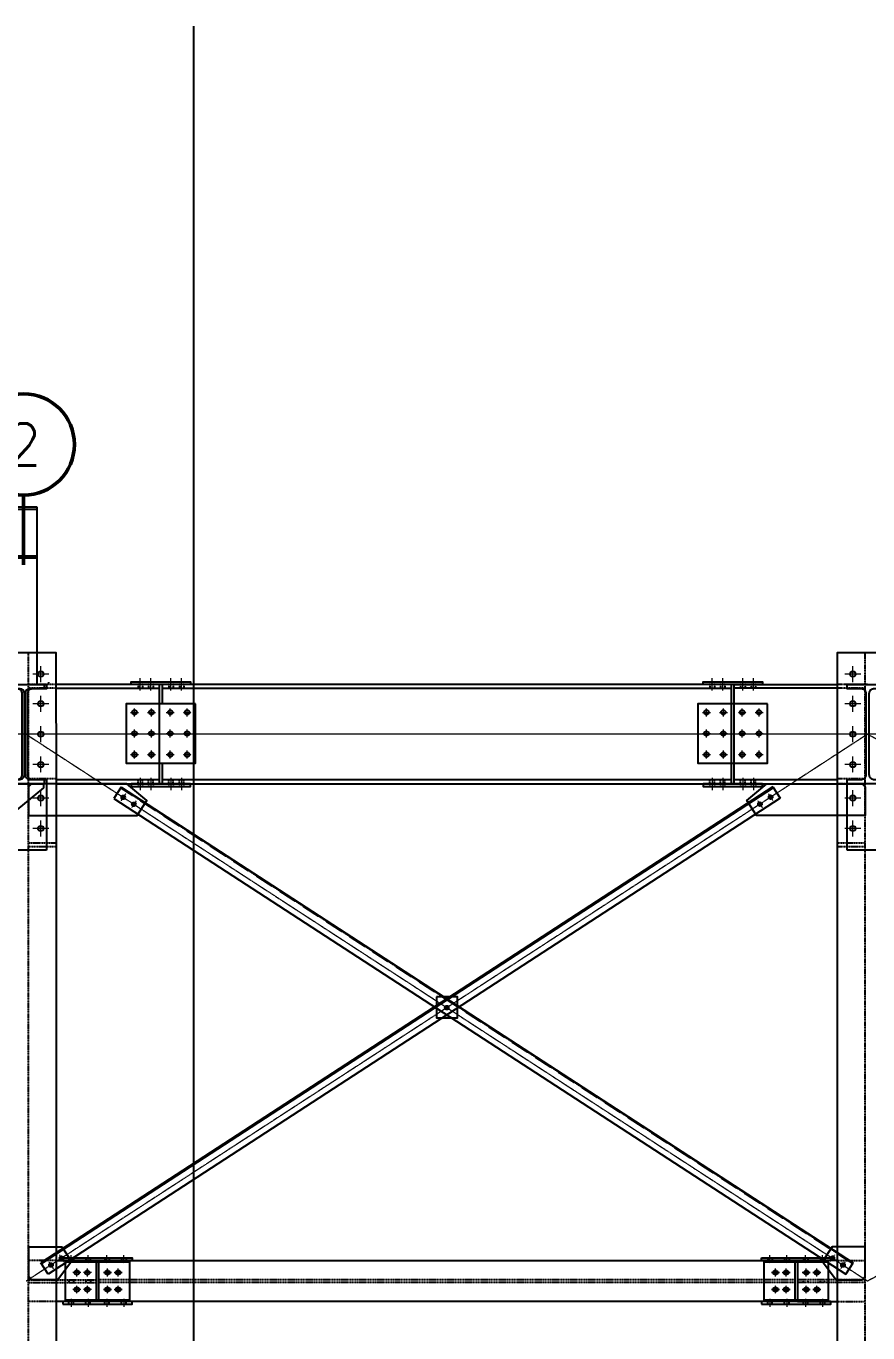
# Model space of a CAD drawing. Header units: millimetres. Extents: x 13669 to 217197, y -88248 to 24578.
# Drawn here: x 66065 to 70046, y -13312 to -7128 of the extents above; entities that cross this region are included whole.
import ezdxf
from ezdxf.enums import TextEntityAlignment as Align

# ---------------------------------------------------------------- set-up
doc = ezdxf.new("R2010")
doc.units = ezdxf.units.MM
doc.linetypes.add('CENTER2', pattern=[1.125, 0.75, -0.125, 0.125, -0.125])
doc.linetypes.add('DASHED2', pattern=[0.375, 0.25, -0.125])
for name, color, linetype in [('CHAPA PISO', 3, 'Continuous'), ('Tx_M_EQUIPOS', 4, 'Continuous'), ('Tx_M_EXISTENTES', 8, 'Continuous'), ('Tx_M_OCULTOS', 2, 'DASHED2')]:
    doc.layers.add(name, color=color, linetype=linetype)
for name, color, linetype, lineweight in [('ITEM', 1, 'Continuous', 50), ('Tx_EJES', 1, 'CENTER2', 5), ('Tx_M_CONTORNO FINO', 1, 'Continuous', 5), ('Tx_M_OCULTAS FINO', 1, 'DASHED2', 5)]:
    doc.layers.add(name, color=color, linetype=linetype, lineweight=lineweight)
doc.styles.add('ROMANS', font='romans.shx', dxfattribs={"width": 0.9})

# ---------------------------------------------------------------- blocks, each defined once
blk = doc.blocks.new('*U248')
at = {"color": 0}
blk.add_line((0, 3), (0, 7.123), dxfattribs=at)
blk.add_circle((0, 0), 3, dxfattribs=at)
at = {"color": 3, "style": 'ROMANS'}
blk.add_attdef('Nº', text='', height=2.5, dxfattribs=at).set_placement((0, 0), align=Align.MIDDLE_CENTER)

msp = doc.modelspace()

# ---------------------------------------------------------------- linework, layer by layer
msp.add_line((66858.747209, -41096.5103467), (66858.747209, -7128.4107802))
at = {"layer": 'CHAPA PISO'}
for p, q in [((66117.4744279, -9404.2665933), (65774.5966871, -9404.2665933)), ((65774.5966871, -9414.2665933), (66117.4744279, -9414.2665933)), ((66117.4744279, -9644.2665934), (66117.4744279, -9404.2665933)), ((65774.5966871, -9634.2665933), (66117.4744279, -9634.2665933)), ((65774.5966871, -9644.2665934), (66117.4744279, -9644.2665934)), ((66117.4744279, -10244.2665934), (66117.4744279, -9644.2665934)), ((66170.4744279, -10232.2665934), (66170.4744279, -10244.2665935)), ((70044.809871, -10244.2665934), (69938.809871, -10244.2665934)), ((70044.809871, -10244.2665934), (69991.809871, -10244.2665934)), ((70044.809871, -10244.2665934), (70097.809871, -10244.2665934)), ((69901.309871, -10689.9665936), (69901.309871, -10713.2665934))]:
    msp.add_line(p, q, dxfattribs=at)
at = {"layer": 'Tx_EJES'}
for p, q in [((66172.1744279, -10194.5165935), (66096.7744279, -10194.5165936)), ((66134.4744279, -10232.2165935), (66134.4744279, -10156.8165935)), ((70012.509871, -10194.5165936), (69937.109871, -10194.5165936)), ((69974.809871, -10232.2165936), (69974.809871, -10156.8165936)), ((66604.9848712, -10270.1415929), (66604.9848712, -10213.5915929)), ((66605.0996623, -10271.7665932), (66605.0996623, -10234.0665932)), ((66654.8700799, -10271.7665931), (66654.8700799, -10234.0665931)), ((66654.9848712, -10270.1415929), (66654.9848712, -10213.5915929)), ((66750.1200798, -10271.7665931), (66750.1200798, -10234.0665931)), ((66750.2348712, -10270.1415929), (66750.2348712, -10213.5915929)), ((66800.1200798, -10271.766593), (66800.1200798, -10234.066593)), ((66800.2348712, -10270.1415929), (66800.2348712, -10213.5915929)), ((69309.384871, -10270.1415933), (69309.384871, -10213.5915933)), ((69309.4996622, -10271.7665931), (69309.4996622, -10234.0665931)), ((69359.384871, -10270.1415933), (69359.384871, -10213.5915933)), ((69359.4996622, -10271.766593), (69359.4996622, -10234.066593)), ((69454.634871, -10270.1415933), (69454.634871, -10213.5915933)), ((69454.7496622, -10271.766593), (69454.7496622, -10234.066593)), ((69504.5200798, -10271.7665931), (69504.5200798, -10234.0665931)), ((69504.634871, -10270.1415933), (69504.634871, -10213.5915933)), ((66134.4744279, -10372.8165935), (66134.4744279, -10297.4165935)), ((69974.809871, -10372.8165936), (69974.809871, -10297.4165936)), ((66172.1744279, -10335.1165936), (66096.7744279, -10335.1165936)), ((66558.6389846, -10375.7665935), (66596.3389846, -10375.7665935)), ((66558.9744279, -10375.7665929), (66596.6744279, -10375.7665929)), ((66577.4889846, -10394.6165935), (66577.4889846, -10356.9165935)), ((66577.8244279, -10394.6165929), (66577.8244279, -10356.9165929)), ((66638.6389846, -10375.7665935), (66676.3389846, -10375.7665935)), ((66638.9744279, -10375.7665929), (66676.6744279, -10375.7665929)), ((66657.4889846, -10394.6165935), (66657.4889846, -10356.9165935)), ((66657.8244279, -10394.6165929), (66657.8244279, -10356.9165929)), ((66727.8744278, -10375.7665933), (66765.5744278, -10375.7665933)), ((66727.8744279, -10375.7665929), (66765.5744279, -10375.7665929)), ((66746.7244278, -10394.6165933), (66746.7244278, -10356.9165933)), ((66746.7244279, -10394.6165929), (66746.7244279, -10356.9165929)), ((66807.8744278, -10375.7665933), (66845.5744278, -10375.7665933)), ((66807.8744279, -10375.7665929), (66845.5744279, -10375.7665929)), ((66826.7244278, -10394.6165933), (66826.7244278, -10356.9165933)), ((66826.7244279, -10394.6165929), (66826.7244279, -10356.9165929)), ((69263.709871, -10375.7665933), (69301.409871, -10375.7665933)), ((69263.709871, -10375.7665933), (69301.409871, -10375.7665933)), ((69282.559871, -10394.6165933), (69282.559871, -10356.9165933)), ((69282.559871, -10394.6165933), (69282.559871, -10356.9165933)), ((69343.709871, -10375.7665933), (69381.409871, -10375.7665933)), ((69343.709871, -10375.7665933), (69381.409871, -10375.7665933)), ((69362.559871, -10394.6165933), (69362.559871, -10356.9165933)), ((69362.559871, -10394.6165933), (69362.559871, -10356.9165933)), ((69432.609871, -10375.7665933), (69470.309871, -10375.7665933)), ((69432.609871, -10375.7665936), (69470.309871, -10375.7665936)), ((69451.459871, -10394.6165933), (69451.459871, -10356.9165933)), ((69451.459871, -10394.6165936), (69451.459871, -10356.9165936)), ((69512.609871, -10375.7665933), (69550.309871, -10375.7665933)), ((69512.609871, -10375.7665936), (69550.309871, -10375.7665936)), ((69531.459871, -10394.6165933), (69531.459871, -10356.9165933)), ((69531.459871, -10394.6165936), (69531.459871, -10356.9165936)), ((70012.509871, -10335.1165936), (69937.109871, -10335.1165936)), ((66134.4744279, -10516.7165935), (66134.4744279, -10441.3165935)), ((69974.809871, -10516.7165936), (69974.809871, -10441.3165936)), ((68684.4744281, -10478.7665934), (57624.1389852, -10478.7665934)), ((74894.809871, -10478.7665934), (63834.4744281, -10478.7665934)), ((66064.4744279, -10478.7665934), (70044.8098709, -13066.9465937)), ((70044.8098709, -10478.7665934), (66066.0812229, -13066.9465937)), ((66172.1744279, -10479.0165935), (66096.7744279, -10479.0165936)), ((66558.6389846, -10475.7665935), (66596.3389846, -10475.7665935)), ((66558.9744279, -10475.7665929), (66596.6744279, -10475.7665929)), ((66577.4889846, -10494.6165935), (66577.4889846, -10456.9165935)), ((66577.8244279, -10494.6165929), (66577.8244279, -10456.9165929)), ((66638.6389846, -10475.7665935), (66676.3389846, -10475.7665935)), ((66638.9744279, -10475.7665929), (66676.6744279, -10475.7665929)), ((66657.4889846, -10494.6165935), (66657.4889846, -10456.9165935)), ((66657.8244279, -10494.6165929), (66657.8244279, -10456.9165929)), ((66727.8744278, -10475.7665933), (66765.5744278, -10475.7665933)), ((66727.8744279, -10475.7665929), (66765.5744279, -10475.7665929)), ((66746.7244278, -10494.6165933), (66746.7244278, -10456.9165933)), ((66746.7244279, -10494.6165929), (66746.7244279, -10456.9165929)), ((66807.8744278, -10475.7665933), (66845.5744278, -10475.7665933)), ((66807.8744279, -10475.7665929), (66845.5744279, -10475.7665929)), ((66826.7244278, -10494.6165933), (66826.7244278, -10456.9165933)), ((66826.7244279, -10494.6165929), (66826.7244279, -10456.9165929)), ((69263.709871, -10475.7665933), (69301.409871, -10475.7665933)), ((69263.709871, -10475.7665933), (69301.409871, -10475.7665933)), ((69282.559871, -10494.6165933), (69282.559871, -10456.9165933)), ((69282.559871, -10494.6165933), (69282.559871, -10456.9165933)), ((69343.709871, -10475.7665933), (69381.409871, -10475.7665933)), ((69343.709871, -10475.7665933), (69381.409871, -10475.7665933)), ((69362.559871, -10494.6165933), (69362.559871, -10456.9165933)), ((69362.559871, -10494.6165933), (69362.559871, -10456.9165933)), ((69432.609871, -10475.7665933), (69470.309871, -10475.7665933)), ((69432.609871, -10475.7665936), (69470.309871, -10475.7665936)), ((69451.459871, -10494.6165933), (69451.459871, -10456.9165933)), ((69451.459871, -10494.6165936), (69451.459871, -10456.9165936)), ((69512.609871, -10475.7665933), (69550.309871, -10475.7665933)), ((69512.609871, -10475.7665936), (69550.309871, -10475.7665936)), ((69531.459871, -10494.6165933), (69531.459871, -10456.9165933)), ((69531.459871, -10494.6165936), (69531.459871, -10456.9165936)), ((70012.509871, -10479.0165936), (69937.109871, -10479.0165936)), ((70044.8098709, -10478.7665934), (74894.809871, -13066.9465937)), ((74894.809871, -10478.7665934), (70044.8098709, -13066.9465937)), ((66577.4889846, -10594.6165935), (66577.4889846, -10556.9165935)), ((66577.8244279, -10594.6165929), (66577.8244279, -10556.9165929)), ((66657.4889846, -10594.6165935), (66657.4889846, -10556.9165935)), ((66657.8244279, -10594.6165929), (66657.8244279, -10556.9165929)), ((66746.7244278, -10594.6165933), (66746.7244278, -10556.9165933)), ((66746.7244279, -10594.6165929), (66746.7244279, -10556.9165929)), ((66826.7244278, -10594.6165933), (66826.7244278, -10556.9165933)), ((66826.7244279, -10594.6165929), (66826.7244279, -10556.9165929)), ((69282.559871, -10594.6165933), (69282.559871, -10556.9165933)), ((69282.559871, -10594.6165933), (69282.559871, -10556.9165933)), ((69362.559871, -10594.6165933), (69362.559871, -10556.9165933)), ((69362.559871, -10594.6165933), (69362.559871, -10556.9165933)), ((69451.459871, -10594.6165933), (69451.459871, -10556.9165933)), ((69451.459871, -10594.6165936), (69451.459871, -10556.9165936)), ((69531.459871, -10594.6165933), (69531.459871, -10556.9165933)), ((69531.459871, -10594.6165936), (69531.459871, -10556.9165936)), ((66172.1744279, -10622.9165935), (66096.7744279, -10622.9165935)), ((66134.4744279, -10660.6165935), (66134.4744279, -10585.2165935)), ((66558.6389846, -10575.7665935), (66596.3389846, -10575.7665935)), ((66558.9744279, -10575.7665929), (66596.6744279, -10575.7665929)), ((66638.6389846, -10575.7665935), (66676.3389846, -10575.7665935)), ((66638.9744279, -10575.7665929), (66676.6744279, -10575.7665929)), ((66727.8744278, -10575.7665933), (66765.5744278, -10575.7665933)), ((66727.8744279, -10575.7665929), (66765.5744279, -10575.7665929)), ((66807.8744278, -10575.7665933), (66845.5744278, -10575.7665933)), ((66807.8744279, -10575.7665929), (66845.5744279, -10575.7665929)), ((69263.709871, -10575.7665933), (69301.409871, -10575.7665933)), ((69263.709871, -10575.7665933), (69301.409871, -10575.7665933)), ((69343.709871, -10575.7665933), (69381.409871, -10575.7665933)), ((69343.709871, -10575.7665933), (69381.409871, -10575.7665933)), ((69432.609871, -10575.7665933), (69470.309871, -10575.7665933)), ((69432.609871, -10575.7665936), (69470.309871, -10575.7665936)), ((69512.609871, -10575.7665933), (69550.309871, -10575.7665933)), ((69512.609871, -10575.7665936), (69550.309871, -10575.7665936)), ((70012.509871, -10622.9165936), (69937.109871, -10622.9165936)), ((69974.809871, -10660.6165936), (69974.809871, -10585.2165936)), ((66604.9848712, -10687.3915934), (66604.9848712, -10743.9415934)), ((66605.0996623, -10685.7665947), (66605.0996623, -10723.4665947)), ((66654.8700799, -10685.7665948), (66654.8700799, -10723.4665948)), ((66654.9848712, -10687.3915934), (66654.9848712, -10743.9415934)), ((66750.1200798, -10685.766594), (66750.1200798, -10723.466594)), ((66750.2348712, -10687.3915934), (66750.2348712, -10743.9415934)), ((66800.1200798, -10685.766594), (66800.1200798, -10723.466594)), ((66800.2348712, -10687.3915934), (66800.2348712, -10743.9415934)), ((69309.6144534, -10687.3915934), (69309.6144534, -10743.9415934)), ((69309.7292446, -10685.7665936), (69309.7292446, -10723.4665936)), ((69359.6144534, -10687.3915934), (69359.6144534, -10743.9415934)), ((69359.7292446, -10685.7665937), (69359.7292446, -10723.4665937)), ((69454.7496622, -10685.766594), (69454.7496622, -10723.466594)), ((69454.8644534, -10687.3915934), (69454.8644534, -10743.9415934)), ((69504.7496622, -10685.7665935), (69504.7496622, -10723.4665935)), ((69504.8644534, -10687.3915934), (69504.8644534, -10743.9415934)), ((66134.4744279, -10819.1290468), (66134.4744279, -10743.7290468)), ((69974.809871, -10819.1290468), (69974.809871, -10743.7290468)), ((66172.1744279, -10781.4290468), (66096.7744279, -10781.4290468)), ((66534.8267122, -10761.9457147), (66514.1117428, -10793.8030535)), ((66585.1277736, -10794.6535613), (66564.4128041, -10826.5109001)), ((69525.3439322, -10794.01515), (69546.0647803, -10825.8686656)), ((69575.6389568, -10761.2980215), (69596.3598049, -10793.151537)), ((70012.509871, -10781.4290468), (69937.109871, -10781.4290468)), ((66172.1744279, -10925.4290468), (66096.7744279, -10925.4290468)), ((66134.4744279, -10963.1290468), (66134.4744279, -10887.7290468)), ((70012.509871, -10925.4290468), (69937.109871, -10925.4290468)), ((69974.809871, -10963.1290468), (69974.809871, -10887.7290468)), ((66172.1160878, -12975.3042027), (66192.8369358, -13007.1577183)), ((66222.4111123, -12942.5870742), (66243.1319604, -12974.4405897)), ((66278.1598709, -12982.4465934), (66278.1598709, -12944.7465934)), ((66358.1598709, -12982.4465934), (66358.1598709, -12944.7465934)), ((66447.0598709, -12982.4465934), (66447.0598709, -12944.7465934)), ((66527.0598709, -12982.4465934), (66527.0598709, -12944.7465934)), ((69582.5598708, -12982.4465937), (69582.5598708, -12944.7465937)), ((69662.5598708, -12982.4465937), (69662.5598708, -12944.7465937)), ((69751.4598708, -12982.4465937), (69751.4598708, -12944.7465937)), ((69831.4598708, -12982.4465937), (69831.4598708, -12944.7465937)), ((69888.4570348, -12942.6159254), (69867.7420653, -12974.4732642)), ((69938.7580962, -12975.323772), (69918.0431267, -13007.1811108)), ((66323.499428, -13026.9465937), (66285.799428, -13026.9465937)), ((66323.8348709, -13026.9465934), (66286.1348709, -13026.9465934)), ((66304.649428, -13045.7965937), (66304.649428, -13008.0965937)), ((66304.9848709, -13045.7965934), (66304.9848709, -13008.0965934)), ((66373.499428, -13026.9465937), (66335.799428, -13026.9465937)), ((66373.8348709, -13026.9465934), (66336.1348709, -13026.9465934)), ((66354.649428, -13045.7965937), (66354.649428, -13008.0965937)), ((66354.9848709, -13045.7965934), (66354.9848709, -13008.0965934)), ((66431.3848709, -13026.9465934), (66469.0848709, -13026.9465934)), ((66469.0848709, -13026.9465934), (66431.3848709, -13026.9465934)), ((66450.2348709, -13045.7965934), (66450.2348709, -13008.0965934)), ((66450.2348709, -13045.7965934), (66450.2348709, -13008.0965934)), ((66481.3848709, -13026.9465934), (66519.0848709, -13026.9465934)), ((66519.0848709, -13026.9465934), (66481.3848709, -13026.9465934)), ((66500.2348709, -13045.7965934), (66500.2348709, -13008.0965934)), ((66500.2348709, -13045.7965934), (66500.2348709, -13008.0965934)), ((69628.2348708, -13026.9465937), (69590.5348708, -13026.9465937)), ((69590.534871, -13026.9465934), (69628.234871, -13026.9465934)), ((69609.3848708, -13045.7965937), (69609.3848708, -13008.0965937)), ((69609.384871, -13045.7965934), (69609.384871, -13008.0965934)), ((69678.2348708, -13026.9465937), (69640.5348708, -13026.9465937)), ((69640.534871, -13026.9465934), (69678.234871, -13026.9465934)), ((69659.3848708, -13045.7965937), (69659.3848708, -13008.0965937)), ((69659.384871, -13045.7965934), (69659.384871, -13008.0965934)), ((69735.7848708, -13026.9465937), (69773.4848708, -13026.9465937)), ((69773.4848708, -13026.9465937), (69735.7848708, -13026.9465937)), ((69754.6348708, -13045.7965937), (69754.6348708, -13008.0965937)), ((69754.6348708, -13045.7965937), (69754.6348708, -13008.0965937)), ((69785.7848708, -13026.9465937), (69823.4848708, -13026.9465937)), ((69823.4848708, -13026.9465937), (69785.7848708, -13026.9465937)), ((69804.6348708, -13045.7965937), (69804.6348708, -13008.0965937)), ((69804.6348708, -13045.7965937), (69804.6348708, -13008.0965937)), ((66323.499428, -13106.9465937), (66285.799428, -13106.9465937)), ((66323.8348709, -13106.9465934), (66286.1348709, -13106.9465934)), ((66304.649428, -13125.7965937), (66304.649428, -13088.0965937)), ((66304.9848709, -13125.7965934), (66304.9848709, -13088.0965934)), ((66373.499428, -13106.9465937), (66335.799428, -13106.9465937)), ((66373.8348709, -13106.9465934), (66336.1348709, -13106.9465934)), ((66354.649428, -13125.7965937), (66354.649428, -13088.0965937)), ((66354.9848709, -13125.7965934), (66354.9848709, -13088.0965934)), ((66431.3848709, -13106.9465934), (66469.0848709, -13106.9465934)), ((66469.0848709, -13106.9465934), (66431.3848709, -13106.9465934)), ((66450.2348709, -13125.7965934), (66450.2348709, -13088.0965934)), ((66450.2348709, -13125.7965934), (66450.2348709, -13088.0965934)), ((66481.3848709, -13106.9465934), (66519.0848709, -13106.9465934)), ((66519.0848709, -13106.9465934), (66481.3848709, -13106.9465934)), ((66500.2348709, -13125.7965934), (66500.2348709, -13088.0965934)), ((66500.2348709, -13125.7965934), (66500.2348709, -13088.0965934)), ((69628.2348708, -13106.9465937), (69590.5348708, -13106.9465937)), ((69590.534871, -13106.9465934), (69628.234871, -13106.9465934)), ((69609.3848708, -13125.7965937), (69609.3848708, -13088.0965937)), ((69609.384871, -13125.7965934), (69609.384871, -13088.0965934)), ((69678.2348708, -13106.9465937), (69640.5348708, -13106.9465937)), ((69640.534871, -13106.9465934), (69678.234871, -13106.9465934)), ((69659.3848708, -13125.7965937), (69659.3848708, -13088.0965937)), ((69659.384871, -13125.7965934), (69659.384871, -13088.0965934)), ((69735.7848708, -13106.9465937), (69773.4848708, -13106.9465937)), ((69773.4848708, -13106.9465937), (69735.7848708, -13106.9465937)), ((69754.6348708, -13125.7965937), (69754.6348708, -13088.0965937)), ((69754.6348708, -13125.7965937), (69754.6348708, -13088.0965937)), ((69785.7848708, -13106.9465937), (69823.4848708, -13106.9465937)), ((69823.4848708, -13106.9465937), (69785.7848708, -13106.9465937)), ((69804.6348708, -13125.7965937), (69804.6348708, -13088.0965937)), ((69804.6348708, -13125.7965937), (69804.6348708, -13088.0965937)), ((66278.1598709, -13151.4465934), (66278.1598709, -13189.1465934)), ((66358.1598709, -13151.4465934), (66358.1598709, -13189.1465934)), ((66447.0598709, -13151.4465934), (66447.0598709, -13189.1465934)), ((66527.0598709, -13151.4465934), (66527.0598709, -13189.1465934)), ((69582.5598708, -13151.4465937), (69582.5598708, -13189.1465937)), ((69662.5598708, -13151.4465937), (69662.5598708, -13189.1465937)), ((69751.4598708, -13151.4465937), (69751.4598708, -13189.1465937)), ((69831.4598708, -13151.4465937), (69831.4598708, -13189.1465937))]:
    msp.add_line(p, q, dxfattribs=at)
at = {"layer": 'Tx_M_CONTORNO FINO'}
for centre in [(66134.4744279, -10194.5165935), (69974.809871, -10194.5165936), (66134.4744279, -10335.1165935), (69974.809871, -10335.1165936), (66134.4744279, -10479.0165935), (69974.809871, -10479.0165936), (66134.4744279, -10622.9165935), (69974.809871, -10622.9165936), (66134.4744279, -10781.4290468), (69974.809871, -10781.4290468), (66134.4744279, -10925.4290468), (69974.809871, -10925.4290468)]:
    msp.add_circle(centre, 14, dxfattribs=at)
at = {"layer": 'Tx_M_EQUIPOS'}
for p, q in [((66695.7744278, -10244.2665935), (66207.9744279, -10244.2665935)), ((66207.9744279, -10261.5665935), (66695.7744278, -10261.5665935)), ((66695.7744278, -10615.7665935), (66695.7744278, -10244.2665935)), ((69400.509871, -10244.2665933), (66709.109871, -10244.2665933)), ((66709.109871, -10244.2665933), (66709.109871, -10335.7665933)), ((66709.5098709, -10261.5665933), (69400.509871, -10261.5665933)), ((69400.509871, -10335.7665933), (69400.509871, -10244.2665933)), ((69413.509871, -10335.7665936), (69413.509871, -10244.2665936)), ((69413.509871, -10244.2665936), (69901.309871, -10244.2665936)), ((69901.309871, -10261.5665936), (69413.509871, -10261.5665936)), ((69400.509871, -10713.2665934), (69400.509871, -10335.7665933)), ((69413.509871, -10713.2665934), (69413.509871, -10335.7665936)), ((66695.7744278, -10713.2665934), (66695.7744278, -10615.7665935)), ((66709.109871, -10615.7665933), (66709.109871, -10713.2665934)), ((66209.2143095, -10692.6665934), (66695.7744278, -10692.6665934)), ((66709.109871, -10692.6665934), (69400.509871, -10692.6665934)), ((69413.509871, -10692.6665934), (69900.3587459, -10692.6665934)), ((69596.2531535, -10728.8010232), (66134.0527558, -12980.9771878)), ((69598.8705238, -10732.8246252), (66136.6701261, -12985.0007898)), ((66161.4744279, -10713.2665935), (66161.4744279, -11028.5065935)), ((66209.2143095, -10713.2665934), (69900.3587459, -10713.2665934)), ((66514.2065189, -10729.4525212), (66479.3181492, -10783.1069866)), ((66514.2065189, -10729.4525212), (69976.8224744, -12980.9897328)), ((69596.2531535, -10728.8010232), (69631.151424, -10782.4490495)), ((69947.8098709, -11028.5065937), (69947.8098709, -10713.2665937)), ((69631.151424, -10782.4490495), (66168.9510263, -13034.6252141)), ((66479.3181492, -10783.1069866), (69941.9341047, -13034.6441982)), ((66161.4744279, -11028.5065935), (65967.4744279, -11028.5065935)), ((70141.8098709, -11028.5065937), (69947.8098709, -11028.5065937)), ((66168.9510263, -13034.6252141), (66134.0527558, -12980.9771878)), ((69941.9341047, -13034.6441982), (69976.8224744, -12980.9897328))]:
    msp.add_line(p, q, dxfattribs=at)
for points in [[(66209.3098708, -16528.0397539), (66209.3098708, -10760.9747686), (66207.9744279, -10094.2665935), (65920.9744279, -10094.2665935), (65920.3098708, -10745.0747686), (65920.3098708, -16175.7427027)], [(70189.309871, -18311.2686901), (70189.309871, -10760.9747686), (70188.309871, -10094.2665936), (69901.309871, -10094.2665936), (69900.309871, -10745.0747686), (69900.309871, -18311.6774645)], [(65867.5664536, -10851.8518013), (65859.450243, -10844.2010431), (65957.1744279, -10721.1665934), (66013.5128167, -10721.1665934), (66021.5128167, -10713.2665934), (66147.5664536, -10713.2665934), (66147.5664536, -10733.2665934), (65929.6747007, -10910.398234), (65922.8689244, -10903.9827587)], [(66541.565548, -10713.2665934), (66090.7744279, -10713.2665934), (66075.7744279, -10728.2665934), (66075.7744279, -10863.7966672), (66589.8300803, -10863.7966672), (66635.6583505, -10793.3994397), (66541.565548, -10713.2665934)], [(69567.7187509, -10713.2665934), (70018.509871, -10713.2665934), (70033.509871, -10728.2665934), (70033.509871, -10863.7966672), (69519.4542186, -10863.7966672), (69473.6259483, -10793.3994397), (69567.7187509, -10713.2665934)], [(68005.4455469, -11721.8796014), (68005.4455469, -11821.8796014), (68105.4455469, -11821.8796014), (68105.4455469, -11821.8796014), (68105.4455469, -11721.8796014), (68005.4455469, -11721.8796014)], [(66077.3812228, -12904.3762894), (66233.3251244, -12904.3762894), (66279.1533947, -12974.7735169), (66215.2429711, -13060.6465938), (66092.3812229, -13060.6465938), (66077.3812229, -13045.6465938), (66077.3812228, -12904.3762894)], [(70033.509871, -12904.3762894), (69877.5659694, -12904.3762894), (69831.7376992, -12974.7735169), (69895.6481227, -13060.6465938), (70018.5098709, -13060.6465938), (70033.5098709, -13045.6465938), (70033.509871, -12904.3762894)], [(66207.9744279, -12969.9465937), (66395.774428, -12969.9465937), (66395.774428, -12976.1465937), (66395.774428, -13157.7465937), (66395.774428, -13163.9465937), (66207.9744279, -13163.9465937)], [(69901.3098709, -12969.9465937), (69713.5098708, -12969.9465937), (69713.5098708, -12976.1465937), (69713.5098708, -13157.7465937), (69713.5098708, -13163.9465937), (69901.3098709, -13163.9465937)]]:
    msp.add_lwpolyline(points, dxfattribs=at)
for points in [[(65956.1744279, -10692.6665934), (66024.6744279, -10692.6665934, 0.4142135624), (66046.8744279, -10670.4665934), (66046.8744279, -10287.0665934, 0.4142135624), (66024.6744279, -10264.8665934), (65956.1744279, -10264.8665934), (65956.1744279, -10244.2665934), (66150.1744279, -10244.2665934), (66150.1744279, -10264.8665934), (66081.6744279, -10264.8665934, 0.4142135624), (66059.4744279, -10287.0665934), (66059.4744279, -10670.4665934, 0.4142135624), (66081.6744279, -10692.6665934), (66150.1744279, -10692.6665934), (66150.1744279, -10713.2665934), (65956.1744279, -10713.2665934)], [(65967.4744279, -10692.6665934), (66035.9744279, -10692.6665934, 0.4142135624), (66058.1744279, -10670.4665934), (66058.1744279, -10287.0665934, 0.4142135624), (66035.9744279, -10264.8665934), (65967.4744279, -10264.8665934), (65967.4744279, -10244.2665934), (66161.4744279, -10244.2665934), (66161.4744279, -10264.8665934), (66092.9744279, -10264.8665934, 0.4142135624), (66070.7744279, -10287.0665934), (66070.7744279, -10670.4665934, 0.4142135624), (66092.9744279, -10692.6665934), (66161.4744279, -10692.6665934), (66161.4744279, -10713.2665934), (65967.4744279, -10713.2665934)], [(69947.809871, -10692.6665934), (70016.309871, -10692.6665934, 0.4142135624), (70038.509871, -10670.4665934), (70038.509871, -10287.0665934, 0.4142135624), (70016.309871, -10264.8665934), (69947.809871, -10264.8665934), (69947.809871, -10244.2665934), (70141.809871, -10244.2665934), (70141.809871, -10264.8665934), (70073.309871, -10264.8665934, 0.4142135624), (70051.109871, -10287.0665934), (70051.109871, -10670.4665934, 0.4142135624), (70073.309871, -10692.6665934), (70141.809871, -10692.6665934), (70141.809871, -10713.2665934), (69947.809871, -10713.2665934)]]:
    msp.add_lwpolyline(points, format="xyb", close=True, dxfattribs=at)
for points in [[(66842.6098712, -10244.2665929), (66562.6098712, -10244.2665929), (66562.6098711, -10231.5665929), (66842.6098711, -10231.5665929)], [(69547.009871, -10244.2665933), (69267.009871, -10244.2665933), (69267.009871, -10231.5665933), (69547.009871, -10231.5665933)], [(66866.7244279, -10335.7665929), (66537.8244279, -10335.7665929), (66537.8244279, -10615.7665929), (66866.7244279, -10615.7665929)], [(69571.459871, -10335.7665933), (69242.559871, -10335.7665933), (69242.559871, -10615.7665933), (69571.459871, -10615.7665933)], [(66842.6098712, -10713.2665934), (66562.6098712, -10713.2665934), (66562.6098707, -10725.9665936), (66842.6098707, -10725.9665936)], [(69547.2394534, -10713.2665934), (69267.2394534, -10713.2665934), (69267.2394529, -10725.9665936), (69547.2394529, -10725.9665936)], [(66238.1598709, -12957.2465934), (66567.0598709, -12957.2465934), (66567.0598709, -12969.9465934), (66238.1598709, -12969.9465934)], [(66554.2098709, -13157.7465934), (66251.0098709, -13157.7465934), (66251.0098709, -12976.1465934), (66554.2098709, -12976.1465934)], [(69700.509871, -13157.7465934), (69700.509871, -13163.9465935), (66409.109871, -13163.9465934), (66409.109871, -13157.7465934), (66409.109871, -12976.1465934), (66409.109871, -12969.9465934), (69700.509871, -12969.9465935), (69700.509871, -12976.1465934)], [(69542.5598708, -12957.2465937), (69871.4598708, -12957.2465937), (69871.4598708, -12969.9465937), (69542.5598708, -12969.9465937)], [(69858.6098708, -13157.7465937), (69555.4098708, -13157.7465937), (69555.4098708, -12976.1465937), (69858.6098708, -12976.1465937)], [(66238.1598709, -13176.6465934), (66567.0598709, -13176.6465934), (66567.0598709, -13163.9465934), (66238.1598709, -13163.9465934)], [(69542.5598708, -13176.6465937), (69871.4598708, -13176.6465937), (69871.4598708, -13163.9465937), (69542.5598708, -13163.9465937)]]:
    msp.add_lwpolyline(points, close=True, dxfattribs=at)
for centre, radius in [((66577.4889846, -10375.7665935), 10.5), ((66577.8244279, -10375.7665929), 10.5), ((66657.4889846, -10375.7665935), 10.5), ((66657.8244279, -10375.7665929), 10.5), ((66746.7244278, -10375.7665933), 10.5), ((66746.7244279, -10375.7665929), 10.5), ((66826.7244278, -10375.7665933), 10.5), ((66826.7244279, -10375.7665929), 10.5), ((69282.559871, -10375.7665933), 10.5), ((69282.559871, -10375.7665933), 10.5), ((69362.559871, -10375.7665933), 10.5), ((69362.559871, -10375.7665933), 10.5), ((69451.459871, -10375.7665933), 10.5), ((69451.459871, -10375.7665936), 10.5), ((69531.459871, -10375.7665933), 10.5), ((69531.459871, -10375.7665936), 10.5), ((66577.4889846, -10475.7665935), 10.5), ((66577.8244279, -10475.7665929), 10.5), ((66657.4889846, -10475.7665935), 10.5), ((66657.8244279, -10475.7665929), 10.5), ((66746.7244278, -10475.7665933), 10.5), ((66746.7244279, -10475.7665929), 10.5), ((66826.7244278, -10475.7665933), 10.5), ((66826.7244279, -10475.7665929), 10.5), ((69282.559871, -10475.7665933), 10.5), ((69282.559871, -10475.7665933), 10.5), ((69362.559871, -10475.7665933), 10.5), ((69362.559871, -10475.7665933), 10.5), ((69451.459871, -10475.7665933), 10.5), ((69451.459871, -10475.7665936), 10.5), ((69531.459871, -10475.7665933), 10.5), ((69531.459871, -10475.7665936), 10.5), ((66577.4889846, -10575.7665935), 10.5), ((66577.8244279, -10575.7665929), 10.5), ((66657.4889846, -10575.7665935), 10.5), ((66657.8244279, -10575.7665929), 10.5), ((66746.7244278, -10575.7665933), 10.5), ((66746.7244279, -10575.7665929), 10.5), ((66826.7244278, -10575.7665933), 10.5), ((66826.7244279, -10575.7665929), 10.5), ((69282.559871, -10575.7665933), 10.5), ((69282.559871, -10575.7665933), 10.5), ((69362.559871, -10575.7665933), 10.5), ((69362.559871, -10575.7665933), 10.5), ((69451.459871, -10575.7665933), 10.5), ((69451.459871, -10575.7665936), 10.5), ((69531.459871, -10575.7665933), 10.5), ((69531.459871, -10575.7665936), 10.5), ((66524.4692275, -10777.8743841), 9), ((66574.7702888, -10810.5822307), 9), ((69535.7043563, -10809.9419078), 9), ((69585.9993809, -10777.2247793), 9), ((68055.0439292, -11773.1178476), 9), ((66182.4765118, -12991.2309605), 9), ((66232.7715364, -12958.5138319), 9), ((69878.0995501, -12958.5445948), 9), ((69928.4006114, -12991.2524414), 9), ((66304.649428, -13026.9465937), 10.5), ((66304.9848709, -13026.9465934), 10.5), ((66354.649428, -13026.9465937), 10.5), ((66354.9848709, -13026.9465934), 10.5), ((66450.2348709, -13026.9465934), 10.5), ((66450.2348709, -13026.9465934), 10.5), ((66500.2348709, -13026.9465934), 10.5), ((66500.2348709, -13026.9465934), 10.5), ((69609.3848708, -13026.9465937), 10.5), ((69609.384871, -13026.9465934), 10.5), ((69659.3848708, -13026.9465937), 10.5), ((69659.384871, -13026.9465934), 10.5), ((69754.6348708, -13026.9465937), 10.5), ((69754.6348708, -13026.9465937), 10.5), ((69804.6348708, -13026.9465937), 10.5), ((69804.6348708, -13026.9465937), 10.5), ((66304.649428, -13106.9465937), 10.5), ((66304.9848709, -13106.9465934), 10.5), ((66354.649428, -13106.9465937), 10.5), ((66354.9848709, -13106.9465934), 10.5), ((66450.2348709, -13106.9465934), 10.5), ((66450.2348709, -13106.9465934), 10.5), ((66500.2348709, -13106.9465934), 10.5), ((66500.2348709, -13106.9465934), 10.5), ((69609.3848708, -13106.9465937), 10.5), ((69609.384871, -13106.9465934), 10.5), ((69659.3848708, -13106.9465937), 10.5), ((69659.384871, -13106.9465934), 10.5), ((69754.6348708, -13106.9465937), 10.5), ((69754.6348708, -13106.9465937), 10.5), ((69804.6348708, -13106.9465937), 10.5), ((69804.6348708, -13106.9465937), 10.5)]:
    msp.add_circle(centre, radius, dxfattribs=at)
at = {"layer": 'Tx_M_EXISTENTES'}
for centre in [(66134.4744279, -10194.5165935), (69974.809871, -10194.5165936), (66134.4744279, -10335.1165935), (69974.809871, -10335.1165936), (66134.4744279, -10479.0165935), (69974.809871, -10479.0165936), (66134.4744279, -10622.9165935), (69974.809871, -10622.9165936), (66134.4744279, -10781.4290468), (69974.809871, -10781.4290468), (66134.4744279, -10925.4290468), (69974.809871, -10925.4290468)]:
    msp.add_circle(centre, 12.7, dxfattribs=at)
at = {"layer": 'Tx_M_OCULTAS FINO'}
msp.add_line((66511.5898912, -10733.4766061), (69974.2058466, -12985.0138177), dxfattribs=at)
at = {"layer": 'Tx_M_OCULTOS', "extrusion": (6.12323e-17, 1, -1.83697e-16)}
for p, q in [((66075.7744279, -16365.2572529), (66075.7744279, -10094.2665935)), ((70033.509871, -18311.4890605), (70033.509871, -10094.2665936))]:
    msp.add_line(p, q, dxfattribs=at)
at = {"layer": 'Tx_M_OCULTOS'}
for p, q in [((66207.9744279, -10244.2665935), (66075.7744279, -10244.2665935)), ((66207.9744279, -10261.5665935), (66075.7744279, -10261.5665935)), ((66594.4848711, -10244.2665929), (66594.4848711, -10231.5665929)), ((66594.7144535, -10244.2665935), (66594.7144535, -10261.5665935)), ((66615.4848711, -10244.2665929), (66615.4848711, -10231.5665929)), ((66615.4848711, -10244.2665935), (66615.4848711, -10261.5665935)), ((66644.4848711, -10244.2665929), (66644.4848711, -10231.5665929)), ((66644.4848711, -10244.2665935), (66644.4848711, -10261.5665935)), ((66665.2552887, -10244.2665935), (66665.2552887, -10261.5665935)), ((66665.4848711, -10244.2665929), (66665.4848711, -10231.5665929)), ((66739.734871, -10244.2665932), (66739.734871, -10261.5665932)), ((66739.7348712, -10244.2665929), (66739.7348712, -10231.5665929)), ((66760.5052886, -10244.2665932), (66760.5052886, -10261.5665932)), ((66760.7348712, -10244.2665929), (66760.7348712, -10231.5665929)), ((66789.734871, -10244.2665932), (66789.734871, -10261.5665932)), ((66789.7348712, -10244.2665929), (66789.7348712, -10231.5665929)), ((66810.5052886, -10244.2665932), (66810.5052886, -10261.5665932)), ((66810.7348712, -10244.2665929), (66810.7348712, -10231.5665929)), ((69298.884871, -10244.2665933), (69298.884871, -10231.5665933)), ((69299.1144534, -10244.2665933), (69299.1144534, -10261.5665933)), ((69319.884871, -10244.2665933), (69319.884871, -10231.5665933)), ((69319.884871, -10244.2665933), (69319.884871, -10261.5665933)), ((69348.884871, -10244.2665933), (69348.884871, -10231.5665933)), ((69349.1144534, -10244.2665933), (69349.1144534, -10261.5665933)), ((69369.884871, -10244.2665933), (69369.884871, -10231.5665933)), ((69369.884871, -10244.2665933), (69369.884871, -10261.5665933)), ((69444.134871, -10244.2665933), (69444.134871, -10231.5665933)), ((69444.3644534, -10244.2665932), (69444.3644534, -10261.5665932)), ((69465.134871, -10244.2665933), (69465.134871, -10231.5665933)), ((69465.134871, -10244.2665932), (69465.134871, -10261.5665932)), ((69494.134871, -10244.2665933), (69494.134871, -10231.5665933)), ((69494.134871, -10244.2665934), (69494.134871, -10261.5665934)), ((69514.9052886, -10244.2665934), (69514.9052886, -10261.5665934)), ((69515.134871, -10244.2665933), (69515.134871, -10231.5665933)), ((70033.509871, -10244.2665936), (69901.309871, -10244.2665936)), ((70033.509871, -10261.5665936), (69901.309871, -10261.5665936)), ((66207.9744279, -10689.9665935), (66075.7744279, -10689.9665935)), ((66594.7144535, -10713.2665946), (66594.7144535, -10695.9665946)), ((66615.4848711, -10713.2665946), (66615.4848711, -10695.9665946)), ((66644.4848711, -10713.2665946), (66644.4848711, -10695.9665946)), ((66665.2552887, -10713.2665946), (66665.2552887, -10695.9665946)), ((66739.734871, -10713.2665939), (66739.734871, -10695.9665939)), ((66760.5052886, -10713.2665939), (66760.5052886, -10695.9665939)), ((66789.734871, -10713.2665938), (66789.734871, -10695.9665938)), ((66810.5052886, -10713.2665938), (66810.5052886, -10695.9665938)), ((69299.3440358, -10713.2665934), (69299.3440358, -10695.9665934)), ((69320.1144534, -10713.2665934), (69320.1144534, -10695.9665934)), ((69349.3440358, -10713.2665934), (69349.3440358, -10695.9665934)), ((69370.1144534, -10713.2665934), (69370.1144534, -10695.9665934)), ((69444.3644534, -10713.2665941), (69444.3644534, -10695.9665941)), ((69465.134871, -10713.2665941), (69465.134871, -10695.9665941)), ((69494.3644534, -10713.2665934), (69494.3644534, -10695.9665934)), ((69515.134871, -10713.2665934), (69515.134871, -10695.9665934)), ((70033.509871, -10689.9665936), (69901.309871, -10689.9665936)), ((66207.9864461, -10713.2665934), (66075.7864461, -10713.2665934)), ((66594.4848711, -10713.2665934), (66594.4848711, -10725.9665936)), ((66615.4848711, -10713.2665934), (66615.4848711, -10725.9665936)), ((66644.4848711, -10713.2665934), (66644.4848711, -10725.9665936)), ((66665.4848711, -10713.2665934), (66665.4848711, -10725.9665936)), ((66739.7348712, -10713.2665934), (66739.7348712, -10725.9665936)), ((66760.7348712, -10713.2665934), (66760.7348712, -10725.9665936)), ((66789.7348712, -10713.2665934), (66789.7348712, -10725.9665936)), ((66810.7348712, -10713.2665934), (66810.7348712, -10725.9665936)), ((69299.1144534, -10713.2665934), (69299.1144534, -10725.9665936)), ((69320.1144534, -10713.2665934), (69320.1144534, -10725.9665936)), ((69349.1144534, -10713.2665934), (69349.1144534, -10725.9665936)), ((69370.1144534, -10713.2665934), (69370.1144534, -10725.9665936)), ((69444.3644534, -10713.2665934), (69444.3644534, -10725.9665936)), ((69465.3644534, -10713.2665934), (69465.3644534, -10725.9665936)), ((69494.3644534, -10713.2665934), (69494.3644534, -10725.9665936)), ((69515.3644534, -10713.2665934), (69515.3644534, -10725.9665936)), ((70033.5188704, -10713.2665934), (69901.3188704, -10713.2665934)), ((66075.7744279, -10993.6540468), (66207.9744279, -10993.6540468)), ((69901.309871, -10993.6540468), (70033.509871, -10993.6540468)), ((66207.9744279, -11012.7540468), (66075.7744279, -11012.7540468)), ((70033.509871, -11012.7540468), (69901.309871, -11012.7540468)), ((66207.9744279, -12969.9465937), (66075.774428, -12969.9465937)), ((66267.9144533, -12957.2465934), (66267.9144533, -12969.9465934)), ((66288.6848709, -12957.2465934), (66288.6848709, -12969.9465934)), ((66347.9144533, -12957.2465934), (66347.9144533, -12969.9465934)), ((66368.6848709, -12957.2465934), (66368.6848709, -12969.9465934)), ((66436.8144533, -12957.2465934), (66436.8144533, -12969.9465934)), ((66457.5848709, -12957.2465934), (66457.5848709, -12969.9465934)), ((66516.8144533, -12957.2465934), (66516.8144533, -12969.9465934)), ((66537.5848709, -12957.2465934), (66537.5848709, -12969.9465934)), ((69572.3144532, -12957.2465937), (69572.3144532, -12969.9465937)), ((69593.0848708, -12957.2465937), (69593.0848708, -12969.9465937)), ((69652.3144532, -12957.2465937), (69652.3144532, -12969.9465937)), ((69673.0848708, -12957.2465937), (69673.0848708, -12969.9465937)), ((69741.2144532, -12957.2465937), (69741.2144532, -12969.9465937)), ((69761.9848708, -12957.2465937), (69761.9848708, -12969.9465937)), ((69821.2144532, -12957.2465937), (69821.2144532, -12969.9465937)), ((69841.9848708, -12957.2465937), (69841.9848708, -12969.9465937)), ((69901.3098709, -12969.9465937), (70033.5098709, -12969.9465937)), ((66075.774428, -13060.6465938), (66395.774428, -13060.6465938)), ((66075.774428, -13073.2465938), (66395.774428, -13073.2465938)), ((66267.7677301, -13060.6465938), (66267.7677301, -13073.2465938)), ((66288.8177301, -13060.6465938), (66288.8177301, -13073.2465938)), ((66347.7677301, -13060.6465938), (66347.7677301, -13073.2465938)), ((66368.8177301, -13060.6465938), (66368.8177301, -13073.2465938)), ((69700.509871, -13060.6465936), (66409.109871, -13060.6465936)), ((69700.509871, -13073.2465936), (66409.109871, -13073.2465936)), ((70033.5098709, -13060.6465938), (69713.5098708, -13060.6465938)), ((70033.5098709, -13073.2465938), (69713.5098708, -13073.2465938)), ((69740.4665687, -13060.6465938), (69740.4665687, -13073.2465938)), ((69761.5165687, -13060.6465938), (69761.5165687, -13073.2465938)), ((69820.4665687, -13060.6465938), (69820.4665687, -13073.2465938)), ((69841.5165687, -13060.6465938), (69841.5165687, -13073.2465938)), ((66207.9744279, -13163.9465937), (66075.774428, -13163.9465937)), ((66267.9144533, -13176.6465934), (66267.9144533, -13163.9465934)), ((66288.6848709, -13176.6465934), (66288.6848709, -13163.9465934)), ((66347.9144533, -13176.6465934), (66347.9144533, -13163.9465934)), ((66368.6848709, -13176.6465934), (66368.6848709, -13163.9465934)), ((66436.8144533, -13176.6465934), (66436.8144533, -13163.9465934)), ((66457.5848709, -13176.6465934), (66457.5848709, -13163.9465934)), ((66516.8144533, -13176.6465934), (66516.8144533, -13163.9465934)), ((66537.5848709, -13176.6465934), (66537.5848709, -13163.9465934)), ((69572.3144532, -13176.6465937), (69572.3144532, -13163.9465937)), ((69593.0848708, -13176.6465937), (69593.0848708, -13163.9465937)), ((69652.3144532, -13176.6465937), (69652.3144532, -13163.9465937)), ((69673.0848708, -13176.6465937), (69673.0848708, -13163.9465937)), ((69741.2144532, -13176.6465937), (69741.2144532, -13163.9465937)), ((69761.9848708, -13176.6465937), (69761.9848708, -13163.9465937)), ((69821.2144532, -13176.6465937), (69821.2144532, -13163.9465937)), ((69841.9848708, -13176.6465937), (69841.9848708, -13163.9465937)), ((69901.3098709, -13163.9465937), (70033.5098709, -13163.9465937))]:
    msp.add_line(p, q, dxfattribs=at)

# ---------------------------------------------------------------- block references
at = {"layer": 'ITEM', "color": 1}
ref = msp.add_blockref('*U248', (66053.1744279, -9108.1789725), dxfattribs=dict(at, xscale=-80, yscale=80, zscale=80, rotation=180))
ref.add_attrib('Nº', '2', dxfattribs={"layer": '0', "color": 3, "height": 200, "style": 'ROMANS'}).set_placement((66053.1744279, -9108.1789725), align=Align.MIDDLE_CENTER)

doc.saveas('drawing.dxf')
